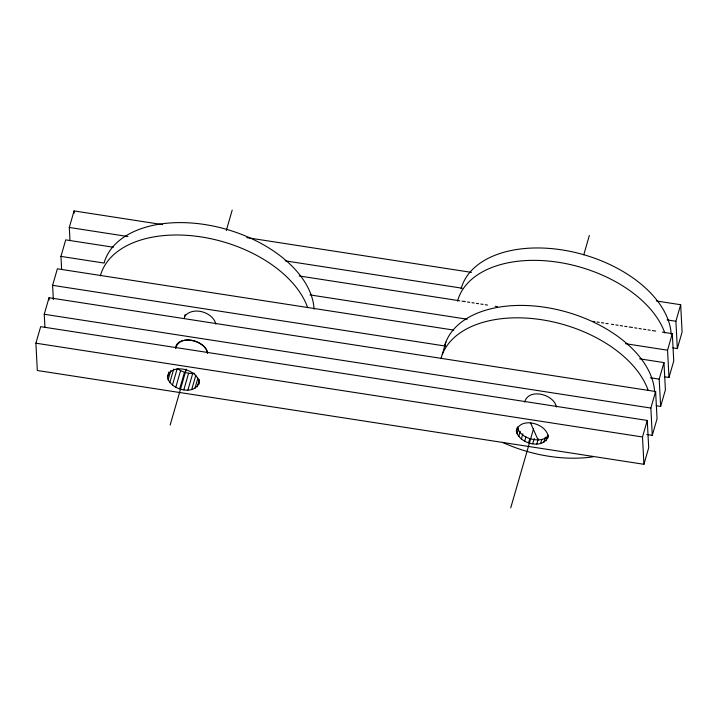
<?xml version="1.0" encoding="UTF-8"?>
<svg xmlns="http://www.w3.org/2000/svg" width="718" height="718" viewBox="0 0 718 718"><rect width="100%" height="100%" fill="white"/><g stroke="black" fill="none" stroke-linecap="round" stroke-linejoin="round"><path stroke-width="1.08" d="M167.438 377.076C171.225 362.626 196.795 369.124 199.155 381.976C195.368 396.426 169.807 389.928 167.438 377.076L168.927 371.906M175.793 348.14C179.581 333.699 205.142 340.188 207.511 353.05M184.275 318.352L185.136 314.574M516.341 431.024C520.128 416.575 545.689 423.073 548.058 435.925C544.271 450.374 518.701 443.877 516.341 431.024L517.534 426.887A16.263 9.899 16.1 0 0 531.167 439.003A16.263 9.899 16.1 0 0 548.48 435.144M524.687 402.089C528.475 387.639 554.045 394.137 556.405 406.998M35.9 343.195L40.675 326.663L647.268 420.452L648.695 447.763L643.929 464.295L37.327 370.497L35.9 343.195L642.493 436.984L643.929 464.295M44.938 327.363L44.247 314.26L49.021 297.728L655.624 391.525L657.051 418.827L652.276 435.359L646.739 434.507M53.347 299.532L52.602 285.333L57.377 268.801L453.65 330.074M61.64 269.501L60.949 256.398L65.724 239.866L113.318 247.225M69.987 240.575L69.305 227.462L74.071 210.93L162.627 224.626M168.12 379.804L170.803 370.506M169.834 382.523L173.711 369.088M172.464 385.036L177.238 368.496C182.192 372.059 188.466 374.06 194.578 373.306M175.829 387.164L180.604 370.632M179.706 388.779L184.481 372.247M170.157 425.047L186.303 369.115M226.305 230.541L232.192 210.132M183.835 389.766L188.601 373.234M187.919 390.053L192.693 373.522M191.688 389.623L195.87 375.155M194.892 388.501L197.872 378.171M197.297 386.769L199.389 379.535M198.751 384.543L199.353 382.479M442.27 354.548L445.851 342.154M517.014 433.753L518.513 428.592M518.728 436.472L520.227 431.303M521.367 438.976L522.857 433.816M524.732 441.112L525.926 436.984M528.61 442.728L529.803 438.599M510.722 507.868L533.519 428.897M583.761 254.818L589.343 235.495M532.738 443.715L534.228 438.545M536.822 444.002L538.312 438.833M540.591 443.571L541.785 439.434M543.795 442.45L545.285 437.28M546.201 440.717L547.394 436.58M547.654 438.492L548.256 436.427M642.493 436.984L647.268 420.452M652.276 435.359L650.849 408.057L655.624 391.525M656.198 405.742L660.623 406.433L659.196 379.122L663.97 362.59L639.621 358.829M664.554 376.815L668.979 377.497L667.552 350.196L672.317 333.664L662.355 332.12M672.901 347.88L677.325 348.571L675.898 321.26L680.673 304.728L656.315 300.968M660.623 406.433L665.398 389.901L663.97 362.59M668.979 377.497L673.753 360.966L672.317 333.664M677.325 348.571L682.1 332.039L680.673 304.728M184.544 316.647C192.155 305.913 212.995 311.863 215.858 324.114M246.759 237.631L471.466 272.382M69.305 227.462L127.966 236.536M285.154 260.84L462.266 288.223M667.049 319.896L675.898 321.26M299.289 275.981L459.789 300.797M462.006 301.138L465.327 301.65M467.535 302L469.751 302.341M471.968 302.682L474.185 303.023M476.393 303.364L478.61 303.705M480.827 304.046L483.035 304.396M485.251 304.737L487.468 305.078M495.214 306.272L497.43 306.613M592.619 321.341L594.836 321.682M597.053 322.023L599.261 322.364M601.478 322.705L603.694 323.046M605.902 323.387L608.119 323.737M611.44 324.249L613.657 324.59M615.865 324.931L618.081 325.272M620.298 325.613L622.506 325.954M624.723 326.304L626.94 326.645M629.147 326.986L632.468 327.498M634.685 327.839L636.902 328.18M639.11 328.521L641.327 328.871M643.543 329.212L645.751 329.553M647.968 329.894L650.185 330.235M652.393 330.576L655.713 331.097M60.949 256.398L104.119 263.075M310.014 294.91L467.194 319.214M625.486 343.689L667.552 350.196M52.602 285.333L445.564 346.094M650.346 377.758L659.196 379.122M44.247 314.26L650.849 408.057M530.449 422.642L538.015 439.865M74.071 210.93L74.187 213.12M49.021 297.728L49.138 299.909M100.367 275.82A108.445 66.02 16.1 0 1 200.977 236.895A108.445 66.02 16.1 0 1 307.654 307.618M104.236 262.384A108.445 66.02 16.1 0 1 216.019 226.655A108.445 66.02 16.1 0 1 314.062 309.144M175.775 348.203A16.263 9.899 16.1 0 1 191.096 340.413A16.263 9.899 16.1 0 1 207.493 353.103M457.519 301.183A108.445 66.02 16.1 0 1 558.128 262.249A108.445 66.02 16.1 0 1 664.805 332.972M461.1 288.78A108.445 66.02 16.1 0 1 572.309 251.821A108.445 66.02 16.1 0 1 671.213 334.498M592.897 456.836A108.445 66.02 16.1 0 1 502.492 442.342M440.933 358.641A108.445 66.02 16.1 0 1 541.543 319.716A108.445 66.02 16.1 0 1 648.219 390.439M444.514 346.238A108.445 66.02 16.1 0 1 555.723 309.279A108.445 66.02 16.1 0 1 654.628 391.956"/></g></svg>
